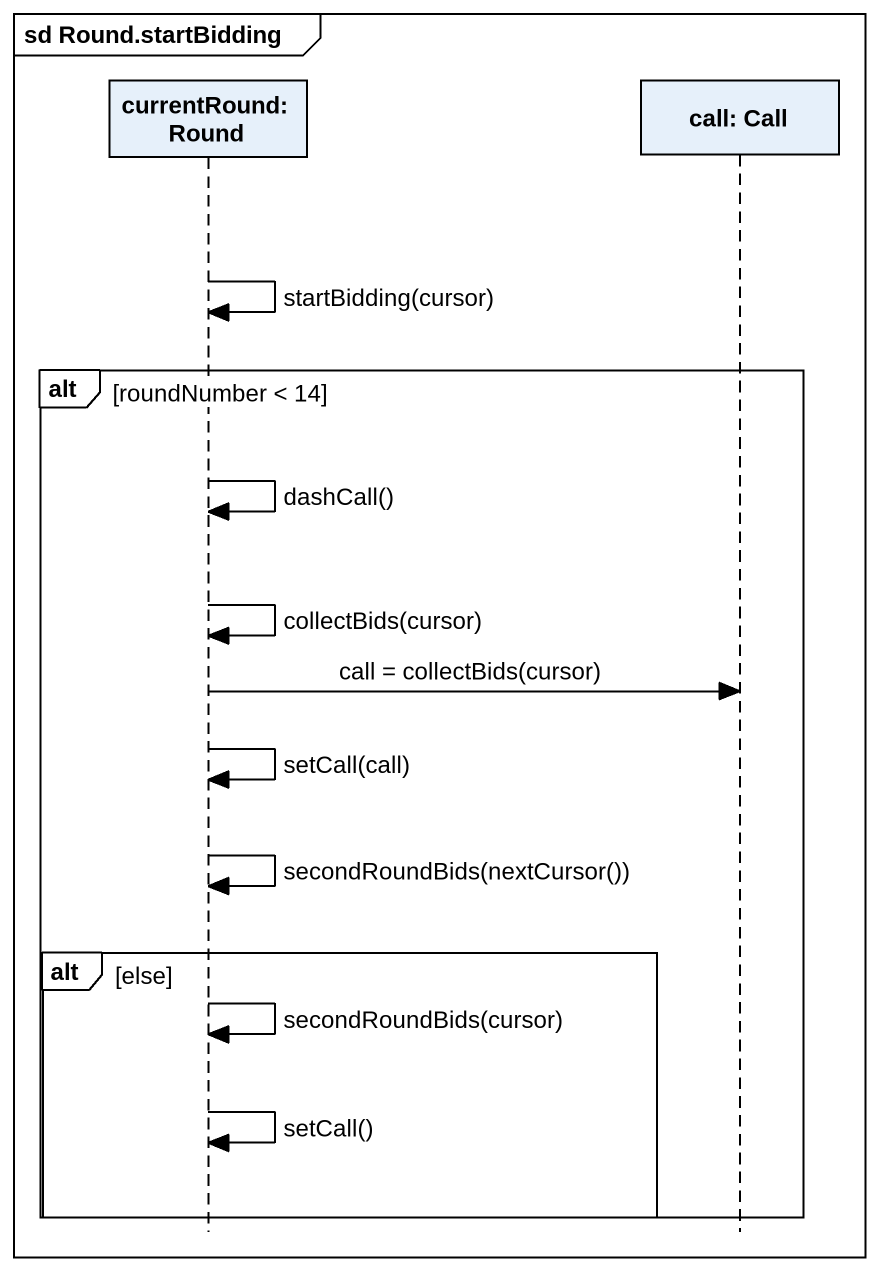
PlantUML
@startuml
mainframe sd Round.startBidding
hide footbox
participant "currentRound: Round" as currentRound_Round
participant "call: Call" as call_Call

currentRound_Round -> currentRound_Round : startBidding(cursor)
alt roundNumber < 14
  currentRound_Round -> currentRound_Round : dashCall()
  currentRound_Round -> currentRound_Round : collectBids(cursor)
  currentRound_Round -> call_Call : call = collectBids(cursor)
  currentRound_Round -> currentRound_Round : setCall(call)
  currentRound_Round -> currentRound_Round : secondRoundBids(nextCursor())
  alt else
    currentRound_Round -> currentRound_Round : secondRoundBids(cursor)
    currentRound_Round -> currentRound_Round : setCall()
  end
end
@enduml
